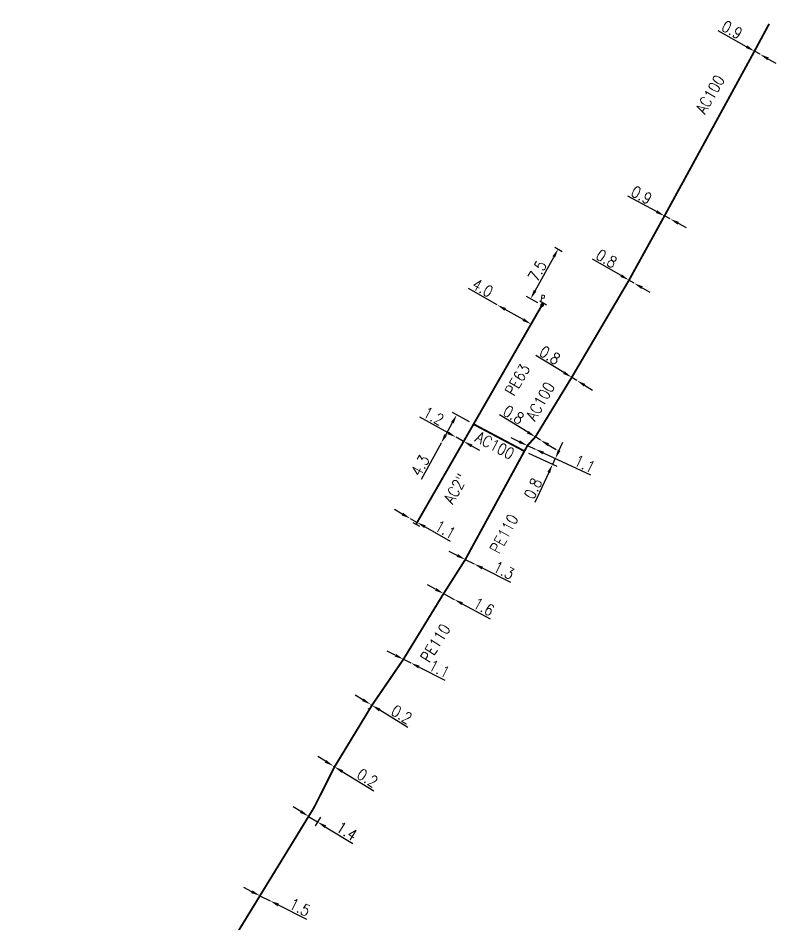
# Model space of a CAD drawing. Header units: millimetres. Extents: x 113011 to 114001, y 124000 to 125001.
# Drawn here: x 113652.4 to 113752.6, y 124881.1 to 125000.8 of the extents above; entities that cross this region are included whole.
import ezdxf
from ezdxf.enums import TextEntityAlignment as Align

# ---------------------------------------------------------------- set-up
doc = ezdxf.new("R2010")
doc.units = ezdxf.units.MM
doc.header["$PDMODE"] = 34
doc.linetypes.add('L_25_AP', pattern=[2000, 1000, 1000])
doc.linetypes.add('L_25_PE', pattern=[2000, 1000, 1000])
doc.layers.get('0').update_dxf_attribs({"linetype": 'CONTINUOUS'})
doc.layers.get('Defpoints').update_dxf_attribs({"linetype": 'CONTINUOUS'})
for name, color, linetype in [('L_150', 1, 'CONTINUOUS'), ('L_300', 7, 'CONTINUOUS'), ('L_340', 7, 'CONTINUOUS')]:
    doc.layers.add(name, color=color, linetype=linetype)
doc.styles.add('G_ROMANS', font='ROMANS.SHX', dxfattribs={"width": 0.75})
doc.styles.get("Standard").update_dxf_attribs({"font": 'romans.shx', "width": 0.85})
doc.dimstyles.get("Standard").update_dxf_attribs({"dimtxt": 1.5, "dimasz": 1.2, "dimexe": 0.625, "dimexo": 0.625, "dimgap": 0.25, "dimtad": 1, "dimdec": 1, "dimzin": 0, "dimdsep": 46, "dimtxsty": 'Standard', "dimcen": -0.5, "dimadec": 0, "dimazin": 0, "dimtfac": 1, "dimtdec": 1, "dimtmove": 0, "dimatfit": 3, "dimfxl": 0, "dimtolj": 1, "dimtzin": 0, "dimarcsym": 0})

# ---------------------------------------------------------------- blocks, each defined once
blk = doc.blocks.new('*D88')
at = {"layer": 'Defpoints', "color": 0, "linetype": 'Continuous', "transparency": 16777216}
for p in [(113719.34, 124943.56), (113723.42, 124942.59), (113723.42, 124942.59)]:
    blk.add_point(p, dxfattribs=at)
at = {"layer": 'L_150', "color": 0, "linetype": 'Continuous', "lineweight": -2, "transparency": 16777216}
for p, q in [((113723.93, 124943.68), (113724.43, 124944.76)), ((113719.9, 124943.29), (113723.63, 124941.56)), ((113723.42, 124942.59), (113723.06, 124941.82)), ((113722.55, 124940.73), (113720.7, 124936.77))]:
    blk.add_line(p, q, dxfattribs=at)
at = {"layer": 'L_150', "color": 0, "linetype": 'Continuous', "transparency": 16777216}
for points in [[(113723.75, 124943.76), (113724.11, 124943.59), (113723.42, 124942.59)], [(113722.37, 124940.82), (113722.73, 124940.65), (113723.06, 124941.82)]]:
    blk.add_solid(points, dxfattribs=at)
at = {"layer": 'L_150', "color": 0, "linetype": 'Continuous', "transparency": 16777216, "insert": (113720.47, 124938.63), "char_height": 1.5, "attachment_point": 5, "rotation": 64.9772}
blk.add_mtext('\\A1;0.8', dxfattribs=at)
blk = doc.blocks.new('*D89')
at = {"layer": 'Defpoints', "color": 0, "linetype": 'Continuous', "transparency": 16777216}
for p in [(113720.79, 124945.45), (113721.47, 124945.03), (113721.47, 124945.03)]:
    blk.add_point(p, dxfattribs=at)
at = {"layer": 'L_150', "color": 0, "linetype": 'Continuous', "lineweight": -2, "transparency": 16777216}
for p, q in [((113719.77, 124946.08), (113716.04, 124948.36)), ((113721.47, 124945.03), (113720.79, 124945.45)), ((113722.5, 124944.41), (113723.52, 124943.78))]:
    blk.add_line(p, q, dxfattribs=at)
at = {"layer": 'L_150', "color": 0, "linetype": 'Continuous', "transparency": 16777216}
for points in [[(113719.87, 124946.25), (113719.66, 124945.91), (113720.79, 124945.45)], [(113722.6, 124944.58), (113722.39, 124944.24), (113721.47, 124945.03)]]:
    blk.add_solid(points, dxfattribs=at)
at = {"layer": 'L_150', "color": 0, "linetype": 'Continuous', "transparency": 16777216, "insert": (113717.91, 124948.38), "char_height": 1.5, "attachment_point": 5, "rotation": 328.5691}
blk.add_mtext('\\A1;0.8', dxfattribs=at)
blk = doc.blocks.new('*D90')
at = {"layer": 'Defpoints', "color": 0, "linetype": 'Continuous', "transparency": 16777216}
for p in [(113725.59, 124953.31), (113726.28, 124952.89), (113726.28, 124952.89)]:
    blk.add_point(p, dxfattribs=at)
at = {"layer": 'L_150', "color": 0, "linetype": 'Continuous', "lineweight": -2, "transparency": 16777216}
for p, q in [((113724.57, 124953.94), (113720.84, 124956.22)), ((113726.28, 124952.89), (113725.59, 124953.31)), ((113727.3, 124952.27), (113728.32, 124951.64))]:
    blk.add_line(p, q, dxfattribs=at)
at = {"layer": 'L_150', "color": 0, "linetype": 'Continuous', "transparency": 16777216}
for points in [[(113724.67, 124954.11), (113724.46, 124953.77), (113725.59, 124953.31)], [(113727.4, 124952.44), (113727.2, 124952.1), (113726.28, 124952.89)]]:
    blk.add_solid(points, dxfattribs=at)
at = {"layer": 'L_150', "color": 0, "linetype": 'Continuous', "transparency": 16777216, "insert": (113722.71, 124956.24), "char_height": 1.5, "attachment_point": 5, "rotation": 328.5691}
blk.add_mtext('\\A1;0.8', dxfattribs=at)
blk = doc.blocks.new('*D91')
at = {"layer": 'Defpoints', "color": 0, "linetype": 'Continuous', "transparency": 16777216}
for p in [(113733.16, 124966.15), (113733.85, 124965.75), (113733.85, 124965.75)]:
    blk.add_point(p, dxfattribs=at)
at = {"layer": 'L_150', "color": 0, "linetype": 'Continuous', "lineweight": -2, "transparency": 16777216}
for p, q in [((113732.12, 124966.75), (113728.33, 124968.93)), ((113733.85, 124965.75), (113733.16, 124966.15)), ((113734.89, 124965.15), (113735.93, 124964.56))]:
    blk.add_line(p, q, dxfattribs=at)
at = {"layer": 'L_150', "color": 0, "linetype": 'Continuous', "transparency": 16777216}
for points in [[(113732.22, 124966.92), (113732.02, 124966.58), (113733.16, 124966.15)], [(113734.99, 124965.33), (113734.79, 124964.98), (113733.85, 124965.75)]]:
    blk.add_solid(points, dxfattribs=at)
at = {"layer": 'L_150', "color": 0, "linetype": 'Continuous', "transparency": 16777216, "insert": (113730.2, 124969), "char_height": 1.5, "attachment_point": 5, "rotation": 330.1197}
blk.add_mtext('\\A1;0.8', dxfattribs=at)
blk = doc.blocks.new('*D92')
at = {"layer": 'Defpoints', "color": 0, "linetype": 'Continuous', "transparency": 16777216}
for p in [(113737.85, 124974.64), (113738.6, 124974.24), (113738.6, 124974.24)]:
    blk.add_point(p, dxfattribs=at)
at = {"layer": 'L_150', "color": 0, "linetype": 'Continuous', "lineweight": -2, "transparency": 16777216}
for p, q in [((113736.79, 124975.21), (113732.99, 124977.24)), ((113738.6, 124974.24), (113737.85, 124974.64)), ((113739.66, 124973.68), (113740.72, 124973.11))]:
    blk.add_line(p, q, dxfattribs=at)
at = {"layer": 'L_150', "color": 0, "linetype": 'Continuous', "transparency": 16777216}
for points in [[(113736.89, 124975.39), (113736.7, 124975.03), (113737.85, 124974.64)], [(113739.75, 124973.85), (113739.57, 124973.5), (113738.6, 124974.24)]]:
    blk.add_solid(points, dxfattribs=at)
at = {"layer": 'L_150', "color": 0, "linetype": 'Continuous', "transparency": 16777216, "insert": (113734.83, 124977.39), "char_height": 1.5, "attachment_point": 5, "rotation": 331.9054}
blk.add_mtext('\\A1;0.9', dxfattribs=at)
blk = doc.blocks.new('*D93')
at = {"layer": 'Defpoints', "color": 0, "linetype": 'Continuous', "transparency": 16777216}
for p in [(113749.74, 124996.4), (113750.48, 124995.99), (113750.48, 124995.99)]:
    blk.add_point(p, dxfattribs=at)
at = {"layer": 'L_150', "color": 0, "linetype": 'Continuous', "lineweight": -2, "transparency": 16777216}
for p, q in [((113748.7, 124996.99), (113744.94, 124999.11)), ((113750.48, 124995.99), (113749.74, 124996.4)), ((113751.53, 124995.4), (113752.57, 124994.81))]:
    blk.add_line(p, q, dxfattribs=at)
at = {"layer": 'L_150', "color": 0, "linetype": 'Continuous', "transparency": 16777216}
for points in [[(113748.8, 124997.17), (113748.6, 124996.82), (113749.74, 124996.4)], [(113751.63, 124995.57), (113751.43, 124995.22), (113750.48, 124995.99)]]:
    blk.add_solid(points, dxfattribs=at)
at = {"layer": 'L_150', "color": 0, "linetype": 'Continuous', "transparency": 16777216, "insert": (113746.79, 124999.22), "char_height": 1.5, "attachment_point": 5, "rotation": 330.6015}
blk.add_mtext('\\A1;0.9', dxfattribs=at)
blk = doc.blocks.new('*D94')
at = {"layer": 'Defpoints', "color": 0, "linetype": 'Continuous', "transparency": 16777216}
for p in [(113704.25, 124934.67), (113704.25, 124934.67), (113705.16, 124934.15)]:
    blk.add_point(p, dxfattribs=at)
at = {"layer": 'L_340', "color": 0, "linetype": 'Continuous', "lineweight": -2, "transparency": 16777216}
for p, q in [((113703.2, 124935.26), (113702.16, 124935.85)), ((113704.25, 124934.67), (113705.16, 124934.15)), ((113706.21, 124933.56), (113709.54, 124931.69))]:
    blk.add_line(p, q, dxfattribs=at)
at = {"layer": 'L_340', "color": 0, "linetype": 'Continuous', "transparency": 16777216}
for points in [[(113703.3, 124935.43), (113703.1, 124935.08), (113704.25, 124934.67)], [(113706.31, 124933.74), (113706.11, 124933.39), (113705.16, 124934.15)]]:
    blk.add_solid(points, dxfattribs=at)
at = {"layer": 'L_340', "color": 0, "linetype": 'Continuous', "transparency": 16777216, "insert": (113708.89, 124933.2), "char_height": 1.5, "attachment_point": 5, "rotation": 330.5788}
blk.add_mtext('\\A1;1.1', dxfattribs=at)
blk = doc.blocks.new('*D95')
at = {"layer": 'Defpoints', "color": 0, "linetype": 'Continuous', "transparency": 16777216}
for p in [(113710.3, 124945.4), (113710.3, 124945.4), (113711.31, 124944.85)]:
    blk.add_point(p, dxfattribs=at)
at = {"layer": 'L_150', "color": 0, "linetype": 'Continuous', "lineweight": -2, "transparency": 16777216}
for p, q in [((113709.25, 124945.99), (113705.54, 124948.05)), ((113711.31, 124944.85), (113710.3, 124945.4)), ((113712.36, 124944.26), (113713.41, 124943.68))]:
    blk.add_line(p, q, dxfattribs=at)
at = {"layer": 'L_150', "color": 0, "linetype": 'Continuous', "transparency": 16777216}
for points in [[(113709.35, 124946.16), (113709.16, 124945.81), (113710.3, 124945.4)], [(113712.46, 124944.44), (113712.26, 124944.09), (113711.31, 124944.85)]]:
    blk.add_solid(points, dxfattribs=at)
at = {"layer": 'L_150', "color": 0, "linetype": 'Continuous', "transparency": 16777216, "insert": (113707.33, 124948.2), "char_height": 1.5, "attachment_point": 5, "rotation": 331.0003}
blk.add_mtext('\\A1;1.2', dxfattribs=at)
blk = doc.blocks.new('*D96')
at = {"layer": 'Defpoints', "color": 0, "linetype": 'Continuous', "transparency": 16777216}
for p in [(113712.62, 124947.13), (113708.34, 124944.64), (113708.34, 124944.64)]:
    blk.add_point(p, dxfattribs=at)
at = {"layer": 'L_150', "color": 0, "linetype": 'Continuous', "lineweight": -2, "transparency": 16777216}
for p, q in [((113712.08, 124947.43), (113709.84, 124948.66)), ((113709.81, 124947.31), (113708.92, 124945.69)), ((113708.34, 124944.64), (113705.68, 124939.8))]:
    blk.add_line(p, q, dxfattribs=at)
at = {"layer": 'L_150', "color": 0, "linetype": 'Continuous', "transparency": 16777216}
for points in [[(113709.64, 124947.41), (113709.99, 124947.21), (113710.39, 124948.36)], [(113708.74, 124945.79), (113709.1, 124945.59), (113708.34, 124944.64)]]:
    blk.add_solid(points, dxfattribs=at)
at = {"layer": 'L_150', "color": 0, "linetype": 'Continuous', "transparency": 16777216, "insert": (113705.57, 124941.67), "char_height": 1.5, "attachment_point": 5, "rotation": 61.2061}
blk.add_mtext('\\A1;4.3', dxfattribs=at)
blk = doc.blocks.new('*D97')
at = {"layer": 'Defpoints', "color": 0, "linetype": 'Continuous', "transparency": 16777216}
for p in [(113715.76, 124962.88), (113715.76, 124962.88), (113720.22, 124960.35)]:
    blk.add_point(p, dxfattribs=at)
at = {"layer": 'L_150', "color": 0, "linetype": 'Continuous', "lineweight": -2, "transparency": 16777216}
for p, q in [((113715.76, 124962.88), (113711.95, 124965.03)), ((113719.18, 124960.94), (113716.8, 124962.29))]:
    blk.add_line(p, q, dxfattribs=at)
at = {"layer": 'L_150', "color": 0, "linetype": 'Continuous', "transparency": 16777216}
for points in [[(113716.9, 124962.46), (113716.7, 124962.11), (113715.76, 124962.88)], [(113719.28, 124961.12), (113719.08, 124960.77), (113720.22, 124960.35)]]:
    blk.add_solid(points, dxfattribs=at)
at = {"layer": 'L_150', "color": 0, "linetype": 'Continuous', "transparency": 16777216, "insert": (113713.82, 124965.12), "char_height": 1.5, "attachment_point": 5, "rotation": 330.5201}
blk.add_mtext('\\A1;4.0', dxfattribs=at)
blk = doc.blocks.new('*D98')
at = {"layer": 'Defpoints', "color": 0, "linetype": 'Continuous', "transparency": 16777216}
for p in [(113722.82, 124970.8), (113723.8, 124970.26), (113721.67, 124962.87)]:
    blk.add_point(p, dxfattribs=at)
at = {"layer": 'L_300', "color": 0, "linetype": 'Continuous', "lineweight": -2, "transparency": 16777216}
for p, q in [((113723.37, 124970.5), (113724.34, 124969.96)), ((113720.75, 124964.75), (113723.22, 124969.21)), ((113721.12, 124963.17), (113719.62, 124964))]:
    blk.add_line(p, q, dxfattribs=at)
at = {"layer": 'L_300', "color": 0, "linetype": 'Continuous', "transparency": 16777216}
for points in [[(113723.04, 124969.31), (113723.39, 124969.12), (113723.8, 124970.26)], [(113720.57, 124964.85), (113720.92, 124964.65), (113720.17, 124963.7)]]:
    blk.add_solid(points, dxfattribs=at)
at = {"layer": 'L_300', "color": 0, "linetype": 'Continuous', "transparency": 16777216, "insert": (113721.05, 124967.36), "char_height": 1.5, "attachment_point": 5, "rotation": 61.067}
blk.add_mtext('\\A1;7.5', dxfattribs=at)
blk = doc.blocks.new('L_340_07')
at = {"color": 0, "linetype": 'Continuous', "const_width": 0.25, "flags": 128}
blk.add_lwpolyline([(0, 0), (0.35, 0)], dxfattribs=at)
at = {"color": 0, "linetype": 'Continuous', "flags": 128}
blk.add_lwpolyline([(0.35, -0.5), (0.35, 0.5)], dxfattribs=at)
at = {"color": 0, "linetype": 'Continuous', "width": 0.75, "flags": 3}
for tag, p in [('DEF_LEG', (0.72, -3.47)), ('DEF_COUP', (0.72, -5.97)), ('DEF_TYPE', (0.72, -8.47))]:
    blk.add_attdef(tag, text='', height=1.2, dxfattribs=at).set_placement(p, align=Align.MIDDLE)
blk = doc.blocks.new('L_300_12')
at = {"color": 0, "linetype": 'Continuous', "const_width": 0.497, "flags": 128}
blk.add_lwpolyline([(-0.25, 0, 1), (0.25, 0, 1)], format="xyb", close=True, dxfattribs=at)
at = {"color": 0, "linetype": 'Continuous', "style": 'G_ROMANS', "width": 0.75}
blk.add_text('P', height=1.5, dxfattribs=at).set_placement((0, 1.85), align=Align.MIDDLE)
at = {"color": 0, "linetype": 'Continuous', "width": 0.75, "flags": 3}
for tag, p in [('DEF_LEG', (0, -5)), ('DEF_COUP', (0, -7.5)), ('DEF_TYPE', (0, -10))]:
    blk.add_attdef(tag, text='', height=1.2, dxfattribs=at).set_placement(p, align=Align.MIDDLE)
blk = doc.blocks.new('*D364')
at = {"layer": 'Defpoints', "color": 0, "linetype": 'Continuous', "transparency": 16777216}
for p in [(113719.74, 124944.3), (113720.74, 124943.84), (113720.74, 124943.84)]:
    blk.add_point(p, dxfattribs=at)
at = {"layer": 'L_150', "color": 0, "linetype": 'Continuous', "lineweight": -2, "transparency": 16777216}
for p, q in [((113718.66, 124944.81), (113717.57, 124945.32)), ((113719.74, 124944.3), (113720.74, 124943.84)), ((113721.83, 124943.33), (113728.07, 124940.42))]:
    blk.add_line(p, q, dxfattribs=at)
at = {"layer": 'L_150', "color": 0, "linetype": 'Continuous', "transparency": 16777216}
for points in [[(113718.74, 124944.99), (113718.57, 124944.63), (113719.74, 124944.3)], [(113721.91, 124943.51), (113721.74, 124943.15), (113720.74, 124943.84)]]:
    blk.add_solid(points, dxfattribs=at)
at = {"layer": 'L_150', "color": 0, "linetype": 'Continuous', "transparency": 16777216, "insert": (113727.3, 124941.88), "char_height": 1.5, "attachment_point": 5, "rotation": 334.9773}
blk.add_mtext('\\A1;1.1', dxfattribs=at)
blk = doc.blocks.new('*D365')
at = {"layer": 'Defpoints', "color": 0, "linetype": 'Continuous', "transparency": 16777216}
for p in [(113711.53, 124929.25), (113712.7, 124928.67), (113712.7, 124928.67)]:
    blk.add_point(p, dxfattribs=at)
at = {"layer": 'L_150', "color": 0, "linetype": 'Continuous', "lineweight": -2, "transparency": 16777216}
for p, q in [((113710.46, 124929.79), (113709.39, 124930.32)), ((113711.53, 124929.25), (113712.7, 124928.67)), ((113713.77, 124928.13), (113717.52, 124926.26))]:
    blk.add_line(p, q, dxfattribs=at)
at = {"layer": 'L_150', "color": 0, "linetype": 'Continuous', "transparency": 16777216}
for points in [[(113710.55, 124929.97), (113710.37, 124929.61), (113711.53, 124929.25)], [(113713.86, 124928.31), (113713.68, 124927.95), (113712.7, 124928.67)]]:
    blk.add_solid(points, dxfattribs=at)
at = {"layer": 'L_150', "color": 0, "linetype": 'Continuous', "transparency": 16777216, "insert": (113716.63, 124927.82), "char_height": 1.5, "attachment_point": 5, "rotation": 333.4687}
blk.add_mtext('\\A1;1.3', dxfattribs=at)
blk = doc.blocks.new('*D366')
at = {"layer": 'Defpoints', "color": 0, "linetype": 'Continuous', "transparency": 16777216}
for p in [(113708.66, 124924.74), (113710.07, 124923.98), (113710.07, 124923.98)]:
    blk.add_point(p, dxfattribs=at)
at = {"layer": 'L_150', "color": 0, "linetype": 'Continuous', "lineweight": -2, "transparency": 16777216}
for p, q in [((113707.6, 124925.31), (113706.55, 124925.89)), ((113708.66, 124924.74), (113710.07, 124923.98)), ((113711.12, 124923.41), (113714.8, 124921.41))]:
    blk.add_line(p, q, dxfattribs=at)
at = {"layer": 'L_150', "color": 0, "linetype": 'Continuous', "transparency": 16777216}
for points in [[(113707.7, 124925.49), (113707.51, 124925.14), (113708.66, 124924.74)], [(113711.22, 124923.58), (113711.03, 124923.23), (113710.07, 124923.98)]]:
    blk.add_solid(points, dxfattribs=at)
at = {"layer": 'L_150', "color": 0, "linetype": 'Continuous', "transparency": 16777216, "insert": (113713.97, 124923), "char_height": 1.5, "attachment_point": 5, "rotation": 331.5576}
blk.add_mtext('\\A1;1.6', dxfattribs=at)
blk = doc.blocks.new('*D367')
at = {"layer": 'Defpoints', "color": 0, "linetype": 'Continuous', "transparency": 16777216}
for p in [(113703.35, 124916.07), (113704.34, 124915.58), (113704.34, 124915.58)]:
    blk.add_point(p, dxfattribs=at)
at = {"layer": 'L_150', "color": 0, "linetype": 'Continuous', "lineweight": -2, "transparency": 16777216}
for p, q in [((113702.28, 124916.61), (113701.21, 124917.14)), ((113703.35, 124916.07), (113704.34, 124915.58)), ((113705.41, 124915.04), (113708.83, 124913.33))]:
    blk.add_line(p, q, dxfattribs=at)
at = {"layer": 'L_150', "color": 0, "linetype": 'Continuous', "transparency": 16777216}
for points in [[(113702.37, 124916.79), (113702.19, 124916.43), (113703.35, 124916.07)], [(113705.5, 124915.22), (113705.32, 124914.86), (113704.34, 124915.58)]]:
    blk.add_solid(points, dxfattribs=at)
at = {"layer": 'L_150', "color": 0, "linetype": 'Continuous', "transparency": 16777216, "insert": (113708.1, 124914.81), "char_height": 1.5, "attachment_point": 5, "rotation": 333.4427}
blk.add_mtext('\\A1;1.1', dxfattribs=at)
blk = doc.blocks.new('*D368')
at = {"layer": 'Defpoints', "color": 0, "linetype": 'Continuous', "transparency": 16777216}
for p in [(113699.02, 124910.1), (113699.04, 124910.13), (113699.21, 124910.02)]:
    blk.add_point(p, dxfattribs=at)
at = {"layer": 'L_150', "color": 0, "linetype": 'Continuous', "lineweight": -2, "transparency": 16777216}
for p, q in [((113697.99, 124910.72), (113696.97, 124911.34)), ((113698.71, 124909.59), (113698.7, 124909.56)), ((113698.88, 124909.49), (113698.87, 124909.46)), ((113699.02, 124910.1), (113699.19, 124909.99)), ((113700.22, 124909.37), (113703.95, 124907.1))]:
    blk.add_line(p, q, dxfattribs=at)
at = {"layer": 'L_150', "color": 0, "linetype": 'Continuous', "transparency": 16777216}
for points in [[(113698.1, 124910.89), (113697.89, 124910.55), (113699.02, 124910.1)], [(113700.32, 124909.54), (113700.11, 124909.2), (113699.19, 124909.99)]]:
    blk.add_solid(points, dxfattribs=at)
at = {"layer": 'L_150', "color": 0, "linetype": 'Continuous', "transparency": 16777216, "insert": (113703.12, 124908.78), "char_height": 1.5, "attachment_point": 5, "rotation": 328.7244}
blk.add_mtext('\\A1;0.2', dxfattribs=at)
blk = doc.blocks.new('*D329')
at = {"layer": 'Defpoints', "color": 0, "linetype": 'Continuous', "transparency": 16777216}
for p in [(113691.53, 124896.47), (113692.72, 124895.73), (113692.01, 124894.58)]:
    blk.add_point(p, dxfattribs=at)
at = {"layer": 'L_150', "color": 0, "linetype": 'Continuous', "lineweight": -2, "transparency": 16777216}
for p, q in [((113689.8, 124895.95), (113688.78, 124896.58)), ((113691.2, 124895.94), (113690.49, 124894.79)), ((113690.82, 124895.32), (113692.01, 124894.58)), ((113692.39, 124895.2), (113691.68, 124894.05)), ((113693.03, 124893.95), (113696.65, 124891.72))]:
    blk.add_line(p, q, dxfattribs=at)
at = {"layer": 'L_150', "color": 0, "linetype": 'Continuous', "transparency": 16777216}
for points in [[(113689.9, 124896.12), (113689.69, 124895.78), (113690.82, 124895.32)], [(113693.14, 124894.12), (113692.93, 124893.78), (113692.01, 124894.58)]]:
    blk.add_solid(points, dxfattribs=at)
at = {"layer": 'L_150', "color": 0, "linetype": 'Continuous', "transparency": 16777216, "insert": (113695.88, 124893.37), "char_height": 1.5, "attachment_point": 5, "rotation": 328.316}
blk.add_mtext('\\A1;1.4', dxfattribs=at)
blk = doc.blocks.new('*D330')
at = {"layer": 'Defpoints', "color": 0, "linetype": 'Continuous', "transparency": 16777216}
for p in [(113684.39, 124884.83), (113685.74, 124884.16), (113685.74, 124884.16)]:
    blk.add_point(p, dxfattribs=at)
at = {"layer": 'L_150', "color": 0, "linetype": 'Continuous', "lineweight": -2, "transparency": 16777216}
for p, q in [((113683.32, 124885.36), (113682.25, 124885.9)), ((113684.39, 124884.83), (113685.74, 124884.16)), ((113686.81, 124883.62), (113690.56, 124881.75))]:
    blk.add_line(p, q, dxfattribs=at)
at = {"layer": 'L_150', "color": 0, "linetype": 'Continuous', "transparency": 16777216}
for points in [[(113683.41, 124885.54), (113683.23, 124885.18), (113684.39, 124884.83)], [(113686.9, 124883.8), (113686.72, 124883.44), (113685.74, 124884.16)]]:
    blk.add_solid(points, dxfattribs=at)
at = {"layer": 'L_150', "color": 0, "linetype": 'Continuous', "transparency": 16777216, "insert": (113689.67, 124883.31), "char_height": 1.5, "attachment_point": 5, "rotation": 333.4465}
blk.add_mtext('\\A1;1.5', dxfattribs=at)
blk = doc.blocks.new('*D347')
at = {"layer": 'Defpoints', "color": 0, "linetype": 'Continuous', "transparency": 16777216}
for p in [(113694.08, 124901.97), (113694.08, 124901.97), (113694.25, 124901.86)]:
    blk.add_point(p, dxfattribs=at)
at = {"layer": 'L_150', "color": 0, "linetype": 'Continuous', "lineweight": -2, "transparency": 16777216}
for p, q in [((113693.05, 124902.59), (113692.03, 124903.21)), ((113693.76, 124901.43), (113693.76, 124901.43)), ((113694.08, 124901.97), (113694.25, 124901.86)), ((113695.27, 124901.24), (113699.44, 124898.71))]:
    blk.add_line(p, q, dxfattribs=at)
at = {"layer": 'L_150', "color": 0, "linetype": 'Continuous', "transparency": 16777216}
for points in [[(113693.16, 124902.76), (113692.95, 124902.42), (113694.08, 124901.97)], [(113695.38, 124901.41), (113695.17, 124901.07), (113694.25, 124901.86)]]:
    blk.add_solid(points, dxfattribs=at)
at = {"layer": 'L_150', "color": 0, "linetype": 'Continuous', "transparency": 16777216, "insert": (113698.6, 124900.39), "char_height": 1.5, "attachment_point": 5, "rotation": 328.7244}
blk.add_mtext('\\A1;0.2', dxfattribs=at)

msp = doc.modelspace()

# ---------------------------------------------------------------- linework, layer by layer
at = {"layer": 'L_150', "linetype": 'L_25_AP', "const_width": 0.25, "flags": 128}
for points in [[(113719.34, 124943.56), (113719.74, 124944.3), (113720.79, 124945.45), (113725.59, 124953.31), (113733.16, 124966.15), (113737.85, 124974.64), (113749.74, 124996.4), (113751.68, 125000)], [(113705.16, 124934.15), (113711.31, 124944.85), (113711.31, 124944.85), (113712.62, 124947.13), (113719.34, 124943.56)]]:
    msp.add_lwpolyline(points, dxfattribs=at)
at = {"layer": 'L_150', "linetype": 'L_25_PE', "const_width": 0.25, "flags": 128}
for points in [[(113712.62, 124947.13), (113720.22, 124960.35), (113721.67, 124962.87)], [(113652.55, 124828.69), (113655.45, 124834.09), (113656.25, 124836.19), (113658.07, 124839.04), (113665.68, 124850.97), (113670.71, 124862.34), (113671.42, 124863.55), (113673.97, 124867.89), (113677.94, 124874.3), (113684.39, 124884.83), (113691.53, 124896.47), (113694.25, 124901.86), (113694.25, 124901.86), (113694.25, 124901.86), (113694.25, 124901.86), (113699.21, 124910.02), (113703.35, 124916.07), (113708.66, 124924.74), (113711.53, 124929.25), (113719.34, 124943.56)]]:
    msp.add_lwpolyline(points, dxfattribs=at)

# ---------------------------------------------------------------- block references
at = {"layer": 'L_300', "xscale": 0.4999999999718904, "yscale": 0.4999999999718904, "zscale": 0.4999999999718904, "rotation": 353.9031420908705}
msp.add_blockref('L_300_12', (113721.67, 124962.87), dxfattribs=at)
at = {"layer": 'L_340', "xscale": 0.8}
for p, rotation in [((113721.67, 124962.87), 60.10502662382147), ((113705.16, 124934.15), 240.1050266238762)]:
    msp.add_blockref('L_340_07', p, dxfattribs=dict(at, rotation=rotation))

# ---------------------------------------------------------------- texts
at = {"layer": 'L_150', "linetype": 'Continuous', "width": 0.85}
for s, rotation, p in [('AC100', 60.105, (113743.19, 124987.98)), ('PE63', 60.105, (113717.98, 124950.72)), ('AC100', 60.105, (113720.74, 124947.43)), ('AC100', 332.0367, (113712.7, 124944.93)), ('AC2"', 60.105, (113709.87, 124936.46)), ('PE110', 61.3325, (113716, 124929.9)), ('PE110', 57.9794, (113706.75, 124915.49))]:
    msp.add_text(s, height=1.5, rotation=rotation, dxfattribs=at).set_placement(p)

# ---------------------------------------------------------------- dimensions: what is measured, and where the dimension line sits
at = {"layer": 'L_150', "linetype": 'Continuous'}
for base, p1, p2, angle, picture, middle, dimtype in [((113750.4829, 124995.9854), (113749.7423, 124996.4026), (113750.4829, 124995.9854), 150.6015, '*D93', (113746.2963, 124998.3442), 160), ((113738.6021, 124974.2433), (113737.8522, 124974.6436), (113738.6021, 124974.2433), 151.9054, '*D92', (113734.3629, 124976.5062), 160), ((113733.85, 124965.75), (113733.16, 124966.15), (113733.85, 124965.75), 150.1197, '*D91', (113729.7, 124968.14), 160), ((113726.28, 124952.89), (113725.59, 124953.31), (113726.28, 124952.89), 148.5691, '*D90', (113722.19, 124955.39), 160), ((113721.47, 124945.03), (113720.79, 124945.45), (113721.47, 124945.03), 148.5691, '*D89', (113717.39, 124947.53), 160), ((113710.3, 124945.4), (113711.31, 124944.85), (113710.3, 124945.4), 331.0003, '*D95', (113706.84, 124947.32), 160), ((113708.342, 124944.6378), (113712.6247, 124947.1336), (113708.342, 124944.6378), 61.2061, '*D96', (113706.4466, 124941.1893), 160), ((113720.74, 124943.84), (113719.74, 124944.3), (113720.74, 124943.84), 334.9773, '*D364', (113726.88, 124940.97), 161), ((113723.42, 124942.59), (113719.34, 124943.56), (113723.42, 124942.59), 244.9772, '*D88', (113721.38, 124938.21), 160), ((113712.7, 124928.67), (113711.53, 124929.25), (113712.7, 124928.67), 333.4687, '*D365', (113716.18, 124926.93), 161), ((113710.07, 124923.98), (113708.66, 124924.74), (113710.07, 124923.98), 331.5576, '*D366', (113713.49, 124922.13), 161), ((113704.34, 124915.58), (113703.35, 124916.07), (113704.34, 124915.58), 333.4427, '*D367', (113707.66, 124913.92), 161), ((113699.02, 124910.1), (113699.21, 124910.02), (113699.04, 124910.13), 148.7244, '*D368', (113702.6, 124907.92), 161), ((113694.08, 124901.97), (113694.25, 124901.86), (113694.08, 124901.97), 328.7244, '*D347', (113698.08, 124899.54), 160), ((113692.01, 124894.58), (113691.53, 124896.47), (113692.72, 124895.73), 148.316, '*D329', (113695.35, 124892.52), 160), ((113685.74, 124884.16), (113684.39, 124884.83), (113685.74, 124884.16), 153.4465, '*D330', (113689.22, 124882.41), 160)]:
    dim = msp.add_linear_dim(base=base, p1=p1, p2=p2, angle=angle, dimstyle='Standard', dxfattribs=at)
    dim.commit()
    dim.dimension.update_dxf_attribs({"geometry": picture, "text_midpoint": middle, "dimtype": dimtype})
dim = msp.add_linear_dim(base=(113715.76, 124962.88), p1=(113720.22, 124960.35), p2=(113715.76, 124962.88), angle=330.5201, text='4.0', dimstyle='Standard', dxfattribs=at)
dim.commit()
dim.dimension.update_dxf_attribs({"geometry": '*D97', "text_midpoint": (113713.33, 124964.25), "dimtype": 160})
at = {"layer": 'L_300', "linetype": 'Continuous'}
dim = msp.add_linear_dim(base=(113723.8, 124970.26), p1=(113721.67, 124962.87), p2=(113722.82, 124970.8), angle=241.067, dimstyle='Standard', dxfattribs=at)
dim.commit()
dim.dimension.update_dxf_attribs({"geometry": '*D98', "text_midpoint": (113721.92, 124966.87), "dimtype": 160})
at = {"layer": 'L_340', "linetype": 'Continuous'}
dim = msp.add_linear_dim(base=(113704.25, 124934.67), p1=(113705.16, 124934.15), p2=(113704.25, 124934.67), angle=330.5788, dimstyle='Standard', dxfattribs=at)
dim.commit()
dim.dimension.update_dxf_attribs({"geometry": '*D94', "text_midpoint": (113708.4, 124932.33), "dimtype": 160})

doc.saveas('drawing.dxf')
